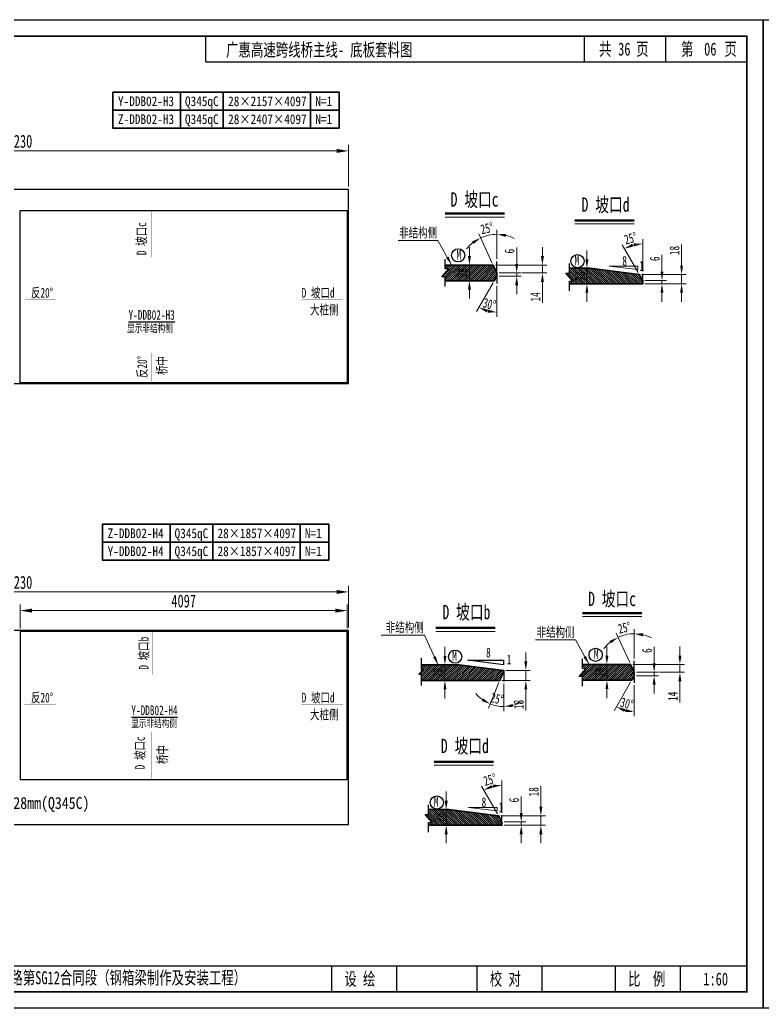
# Model space of a CAD drawing. Extents: x 1629247 to 2251351, y -601856 to -65897.
# Drawn here: x 2112468 to 2121781, y -245952 to -233569 of the extents above; entities that cross this region are included whole.
import ezdxf
from ezdxf.enums import TextEntityAlignment as Align

# ---------------------------------------------------------------- set-up
doc = ezdxf.new("R2010")
doc.units = 0
doc.header["$LTSCALE"] = 2
doc.header["$MEASUREMENT"] = 0
doc.header["$PDMODE"] = 35
doc.header["$PDSIZE"] = 50
doc.linetypes.add('PHANTOM', pattern=[63.5, 31.75, -6.35, 6.35, -6.35, 6.35, -6.35])
doc.layers.get('0').update_dxf_attribs({"linetype": 'CONTINUOUS'})
doc.layers.get('Defpoints').update_dxf_attribs({"linetype": 'CONTINUOUS'})
for name, color, linetype, lineweight in [('1图框轮廓', 7, 'CONTINUOUS', 35), ('文字层', 4, 'CONTINUOUS', 13), ('标注层', 3, 'CONTINUOUS', 13)]:
    doc.layers.add(name, color=color, linetype=linetype, lineweight=lineweight)
doc.layers.add('A3', color=7, linetype='CONTINUOUS')
doc.styles.add('仿宋', font='仿宋_GB2312_1.ttf', dxfattribs={"width": 0.7})
doc.dimstyles.new('标准标注样式-45', dxfattribs={"dimscale": 45, "dimtxt": 2.7, "dimasz": 2.5, "dimexe": 1.25, "dimexo": 0.625, "dimtad": 1, "dimdec": 0, "dimdsep": 46, "dimtxsty": '仿宋', "dimcen": 2.5, "dimclrd": 3, "dimclre": 3, "dimclrt": 4, "dimazin": 0, "dimtfac": 1, "dimtdec": 0, "dimtmove": 0, "dimatfit": 3, "dimfxl": 1.25, "dimlwd": 13, "dimlwe": 13, "dimarcsym": 0})
doc.dimstyles.new('标准标注样式-60', dxfattribs={"dimscale": 60, "dimtxt": 2.7, "dimasz": 2.5, "dimexe": 1.25, "dimexo": 0.625, "dimtad": 1, "dimdec": 0, "dimdsep": 46, "dimtxsty": '仿宋', "dimcen": 2.5, "dimclrd": 3, "dimclre": 3, "dimclrt": 4, "dimazin": 0, "dimtfac": 1, "dimtdec": 0, "dimtmove": 0, "dimatfit": 3, "dimfxl": 1.25, "dimlwd": 13, "dimlwe": 13, "dimarcsym": 0})

# ---------------------------------------------------------------- blocks, each defined once
blk = doc.blocks.new('tukuangA4-')
at = {"layer": 'A3'}
for p, q in [((537, 7565), (537, 10327)), ((882, 10327), (537, 10327)), ((12951, 10051), (12951, 10327)), ((13814, 10051), (13814, 10327)), ((882, 8256), (537, 8256)), ((882, 7565), (537, 7565)), ((1745, 173), (1745, 449)), ((10266, 173), (10266, 449)), ((10957, 173), (10957, 449)), ((11811, 173), (11811, 449)), ((12502, 173), (12502, 449)), ((13280, 173), (13280, 449)), ((13971, 173), (13971, 449))]:
    blk.add_line(p, q, dxfattribs=at)
blk.add_lwpolyline([(14850, 10500), (14850, 0), (0, 0), (0, 10500)], close=True, dxfattribs=at)
for points, const_width in [([(882, 10327), (14677, 10327), (14677, 173), (882, 173), (882, 10327)], 17.3), ([(8927, 10051), (8927, 10327)], 13.8), ([(8927, 10051), (14677, 10051)], 13.8), ([(882, 449), (14677, 449)], 13.8)]:
    blk.add_lwpolyline(points, dxfattribs=dict(at, const_width=const_width))
at = {"layer": 'A3', "color": 7, "linetype": 'Continuous', "style": '仿宋', "width": 0.7}
for s, p in [('共    页', (13106, 10120)), ('第     页', (13977, 10120)), ('工程名称', (1009, 242)), ('花都至东莞高速公路第SG12合同段（钢箱梁制作及安装工程）', (5798, 255)), ('设 绘', (10401, 242)), ('校 对', (11946, 242)), ('比  例', (13415, 242))]:
    blk.add_text(s, height=138.1, dxfattribs=at).set_placement(p)
blk.add_text('WSD63711L-', height=172.6, rotation=90, dxfattribs=at).set_placement((806, 9316), align=Align.CENTER)
blk.add_text('图 号', height=172.6, rotation=90, dxfattribs=at).set_placement((793, 7681))
blk.add_text('A4', height=138.1, dxfattribs=at).set_placement((139, 50), align=Align.CENTER)
blk = doc.blocks.new('*D482')
at = {"color": 3, "lineweight": 13, "ltscale": 3}
for p, q in [((2108356, -241184), (2108356, -240662)), ((2116586, -241184), (2116586, -240662))]:
    blk.add_line(p, q, dxfattribs=at)
at = {"color": 3, "linetype": 'ByBlock', "lineweight": 13, "ltscale": 3}
blk.add_line((2116436, -240737), (2108506, -240737), dxfattribs=at)
at = {"color": 3, "ltscale": 3}
for points in [[(2108506, -240712), (2108506, -240762), (2108356, -240737)], [(2116436, -240712), (2116436, -240762), (2116586, -240737)]]:
    blk.add_solid(points, dxfattribs=at)
at = {"layer": 'Defpoints', "color": 0, "ltscale": 3}
for p in [(2108356, -240737), (2108356, -241222), (2116586, -241222)]:
    blk.add_point(p, dxfattribs=at)
at = {"color": 4, "ltscale": 3, "insert": (2112471, -240618), "char_height": 162, "attachment_point": 5, "style": '仿宋'}
blk.add_mtext('8230', dxfattribs=at)
blk = doc.blocks.new('*D486')
at = {"color": 3, "lineweight": 13, "ltscale": 3}
for p, q in [((2108356, -235659), (2108356, -235137)), ((2116586, -235659), (2116586, -235137))]:
    blk.add_line(p, q, dxfattribs=at)
at = {"color": 3, "linetype": 'ByBlock', "lineweight": 13, "ltscale": 3}
blk.add_line((2116436, -235212), (2108506, -235212), dxfattribs=at)
at = {"color": 3, "ltscale": 3}
for points in [[(2108506, -235187), (2108506, -235237), (2108356, -235212)], [(2116436, -235187), (2116436, -235237), (2116586, -235212)]]:
    blk.add_solid(points, dxfattribs=at)
at = {"layer": 'Defpoints', "color": 0, "ltscale": 3}
for p in [(2108356, -235212), (2108356, -235697), (2116586, -235697)]:
    blk.add_point(p, dxfattribs=at)
at = {"color": 4, "ltscale": 3, "insert": (2112471, -235093), "char_height": 162, "attachment_point": 5, "style": '仿宋'}
blk.add_mtext('8230', dxfattribs=at)
blk = doc.blocks.new('*D495')
at = {"layer": 'Defpoints', "color": 0}
for p in [(2119554, -236683), (2119573, -236683), (2119548, -236878)]:
    blk.add_point(p, dxfattribs=at)
at = {"layer": '标注层', "color": 3, "linetype": 'ByBlock', "lineweight": 13}
for p, q in [((2119573, -236570), (2119573, -236458)), ((2119573, -236878), (2119573, -236683)), ((2119573, -236990), (2119573, -237103))]:
    blk.add_line(p, q, dxfattribs=at)
at = {"layer": '标注层', "color": 3, "lineweight": 13}
for p, q in [((2119583, -236683), (2119629, -236683)), ((2119576, -236878), (2119629, -236878))]:
    blk.add_line(p, q, dxfattribs=at)
at = {"layer": '标注层', "color": 3}
for points in [[(2119554, -236570), (2119591, -236570), (2119573, -236683)], [(2119554, -236990), (2119591, -236990), (2119573, -236878)]]:
    blk.add_solid(points, dxfattribs=at)
at = {"layer": '标注层', "color": 4, "insert": (2119484, -236780), "char_height": 121.5, "attachment_point": 5, "rotation": 90, "style": '仿宋'}
blk.add_mtext('28', dxfattribs=at)
blk = doc.blocks.new('*D488')
at = {"layer": 'Defpoints', "color": 0}
for p in [(2120272, -236836), (2120272, -236878), (2120513, -236836)]:
    blk.add_point(p, dxfattribs=at)
at = {"layer": '标注层', "color": 3, "linetype": 'ByBlock', "lineweight": 13}
for p, q in [((2120513, -236723), (2120513, -236516)), ((2120513, -236878), (2120513, -236836)), ((2120513, -236990), (2120513, -237103))]:
    blk.add_line(p, q, dxfattribs=at)
at = {"layer": '标注层', "color": 3, "lineweight": 13}
for p, q in [((2120300, -236836), (2120569, -236836)), ((2120300, -236878), (2120569, -236878))]:
    blk.add_line(p, q, dxfattribs=at)
at = {"layer": '标注层', "color": 3}
for points in [[(2120494, -236723), (2120532, -236723), (2120513, -236836)], [(2120494, -236990), (2120532, -236990), (2120513, -236878)]]:
    blk.add_solid(points, dxfattribs=at)
at = {"layer": '标注层', "color": 4, "insert": (2120424, -236563), "char_height": 122, "attachment_point": 5, "rotation": 90, "style": '仿宋'}
blk.add_mtext('6', dxfattribs=at)
blk = doc.blocks.new('*D489')
at = {"layer": 'Defpoints', "color": 0}
for p in [(2120192, -236382), (2120272, -236750), (2120228, -236760), (2120272, -236815), (2120272, -236836)]:
    blk.add_point(p, dxfattribs=at)
at = {"layer": '标注层', "color": 3, "lineweight": 13}
for p, q in [((2120272, -236722), (2120272, -236319)), ((2120214, -236736), (2120014, -236388))]:
    blk.add_line(p, q, dxfattribs=at)
at = {"layer": '标注层', "color": 3, "linetype": 'ByBlock', "lineweight": 13}
blk.add_arc((2120272, -236836), 460, 104.0452, 105.9548, dxfattribs=at)
at = {"layer": '标注层', "color": 3}
for points in [[(2120153, -236410), (2120138, -236376), (2120042, -236437)], [(2120158, -236371), (2120163, -236408), (2120272, -236375)]]:
    blk.add_solid(points, dxfattribs=at)
at = {"layer": '标注层', "color": 4, "insert": (2120121, -236308), "char_height": 121.5, "attachment_point": 5, "rotation": 15.9548, "style": '仿宋'}
blk.add_mtext('25%%D', dxfattribs=at)
blk = doc.blocks.new('*D490')
at = {"layer": 'Defpoints', "color": 0}
for p in [(2120228, -236760), (2120272, -236878), (2120759, -236760)]:
    blk.add_point(p, dxfattribs=at)
at = {"layer": '标注层', "color": 3, "linetype": 'ByBlock', "lineweight": 13}
for p, q in [((2120759, -236648), (2120759, -236384)), ((2120759, -236878), (2120759, -236760)), ((2120759, -236990), (2120759, -237103))]:
    blk.add_line(p, q, dxfattribs=at)
at = {"layer": '标注层', "color": 3, "lineweight": 13}
for p, q in [((2120256, -236760), (2120815, -236760)), ((2120300, -236878), (2120815, -236878))]:
    blk.add_line(p, q, dxfattribs=at)
at = {"layer": '标注层', "color": 3}
for points in [[(2120740, -236648), (2120777, -236648), (2120759, -236760)], [(2120740, -236990), (2120777, -236990), (2120759, -236878)]]:
    blk.add_solid(points, dxfattribs=at)
at = {"layer": '标注层', "color": 4, "insert": (2120670, -236460), "char_height": 121.5, "attachment_point": 5, "rotation": 90, "style": '仿宋'}
blk.add_mtext('18', dxfattribs=at)
blk = doc.blocks.new('*D491')
at = {"layer": 'Defpoints', "color": 0}
for p in [(2118445, -236740), (2118693, -236740), (2118445, -236782)]:
    blk.add_point(p, dxfattribs=at)
at = {"layer": '标注层', "color": 3, "linetype": 'ByBlock', "lineweight": 13}
for p, q in [((2118693, -236628), (2118693, -236421)), ((2118693, -236782), (2118693, -236740)), ((2118693, -236895), (2118693, -237007))]:
    blk.add_line(p, q, dxfattribs=at)
at = {"layer": '标注层', "color": 3, "lineweight": 13}
for p, q in [((2118473, -236740), (2118749, -236740)), ((2118473, -236782), (2118749, -236782))]:
    blk.add_line(p, q, dxfattribs=at)
at = {"layer": '标注层', "color": 3}
for points in [[(2118674, -236628), (2118712, -236628), (2118693, -236740)], [(2118674, -236895), (2118712, -236895), (2118693, -236782)]]:
    blk.add_solid(points, dxfattribs=at)
at = {"layer": '标注层', "color": 4, "insert": (2118604, -236468), "char_height": 122, "attachment_point": 5, "rotation": 90, "style": '仿宋'}
blk.add_mtext('6', dxfattribs=at)
blk = doc.blocks.new('*D492')
at = {"layer": 'Defpoints', "color": 0}
for p in [(2118375, -236262), (2118445, -236597), (2118399, -236642), (2118445, -236716), (2118445, -236740)]:
    blk.add_point(p, dxfattribs=at)
at = {"layer": '标注层', "color": 3, "lineweight": 13}
for p, q in [((2118387, -236617), (2118217, -236251)), ((2118445, -236569), (2118445, -236201))]:
    blk.add_line(p, q, dxfattribs=at)
at = {"layer": '标注层', "color": 3, "linetype": 'ByBlock', "lineweight": 13}
for start, end in [(90, 115), (128.3719, 141.7439), (63.2561, 76.6281)]:
    blk.add_arc((2118445, -236740), 483, start, end, dxfattribs=at)
at = {"layer": '标注层', "color": 3}
for points in [[(2118554, -236289), (2118559, -236252), (2118445, -236257)], [(2118135, -236345), (2118155, -236377), (2118240, -236302)]]:
    blk.add_solid(points, dxfattribs=at)
at = {"layer": '标注层', "color": 4, "insert": (2118321, -236182), "char_height": 121.5, "attachment_point": 5, "rotation": 12.5, "style": '仿宋'}
blk.add_mtext('25°', dxfattribs=at)
blk = doc.blocks.new('*D493')
at = {"layer": 'Defpoints', "color": 0}
for p in [(2118412, -236838), (2118445, -236782), (2118445, -236799), (2118445, -236873), (2118290, -237206)]:
    blk.add_point(p, dxfattribs=at)
at = {"layer": '标注层', "color": 3, "lineweight": 13}
for p, q in [((2118398, -236863), (2118191, -237222)), ((2118445, -236901), (2118445, -237290))]:
    blk.add_line(p, q, dxfattribs=at)
at = {"layer": '标注层', "color": 3, "linetype": 'ByBlock', "lineweight": 13}
blk.add_arc((2118445, -236782), 451, 254.3166, 255.6834, dxfattribs=at)
at = {"layer": '标注层', "color": 3}
for points in [[(2118315, -237234), (2118330, -237199), (2118219, -237173)], [(2118335, -237201), (2118331, -237238), (2118445, -237234)]]:
    blk.add_solid(points, dxfattribs=at)
at = {"layer": '标注层', "color": 4, "insert": (2118351, -237132), "char_height": 121.5, "attachment_point": 5, "rotation": 345, "style": '仿宋'}
blk.add_mtext('30°', dxfattribs=at)
blk = doc.blocks.new('*D496')
at = {"layer": 'Defpoints', "color": 0}
for p in [(2118101, -236642), (2118145, -236642), (2118145, -236838)]:
    blk.add_point(p, dxfattribs=at)
at = {"layer": '标注层', "color": 3, "linetype": 'ByBlock', "lineweight": 13}
for p, q in [((2118101, -236530), (2118101, -236417)), ((2118101, -236838), (2118101, -236642)), ((2118101, -236951), (2118101, -237063))]:
    blk.add_line(p, q, dxfattribs=at)
at = {"layer": '标注层', "color": 3, "lineweight": 13}
for p, q in [((2118117, -236642), (2118045, -236642)), ((2118117, -236838), (2118045, -236838))]:
    blk.add_line(p, q, dxfattribs=at)
at = {"layer": '标注层', "color": 3}
for points in [[(2118083, -236530), (2118120, -236530), (2118101, -236642)], [(2118083, -236951), (2118120, -236951), (2118101, -236838)]]:
    blk.add_solid(points, dxfattribs=at)
at = {"layer": '标注层', "color": 4, "insert": (2118013, -236740), "char_height": 121.5, "attachment_point": 5, "rotation": 90, "style": '仿宋'}
blk.add_mtext('28', dxfattribs=at)
blk = doc.blocks.new('*D494')
at = {"layer": 'Defpoints', "color": 0}
for p in [(2118399, -236642), (2118732, -236740), (2119016, -236740)]:
    blk.add_point(p, dxfattribs=at)
at = {"layer": '标注层', "color": 3, "linetype": 'ByBlock', "lineweight": 13}
for p, q in [((2119016, -236530), (2119016, -236417)), ((2119016, -236642), (2119016, -236740)), ((2119016, -236853), (2119016, -237117))]:
    blk.add_line(p, q, dxfattribs=at)
at = {"layer": '标注层', "color": 3, "lineweight": 13}
for p, q in [((2118427, -236642), (2119072, -236642)), ((2118760, -236740), (2119072, -236740))]:
    blk.add_line(p, q, dxfattribs=at)
at = {"layer": '标注层', "color": 3}
for points in [[(2118997, -236530), (2119034, -236530), (2119016, -236642)], [(2118997, -236853), (2119034, -236853), (2119016, -236740)]]:
    blk.add_solid(points, dxfattribs=at)
at = {"layer": '标注层', "color": 4, "insert": (2118927, -237041), "char_height": 121.5, "attachment_point": 5, "rotation": 90, "style": '仿宋'}
blk.add_mtext('14', dxfattribs=at)
blk = doc.blocks.new('*D499')
at = {"color": 3, "lineweight": 13, "ltscale": 3}
for p, q in [((2112473, -241194), (2112473, -240896)), ((2116570, -241194), (2116570, -240896))]:
    blk.add_line(p, q, dxfattribs=at)
at = {"color": 3, "linetype": 'ByBlock', "lineweight": 13, "ltscale": 3}
blk.add_line((2112623, -240971), (2116420, -240971), dxfattribs=at)
at = {"color": 3, "ltscale": 3}
for points in [[(2112623, -240946), (2112623, -240996), (2112473, -240971)], [(2116420, -240946), (2116420, -240996), (2116570, -240971)]]:
    blk.add_solid(points, dxfattribs=at)
at = {"layer": 'Defpoints', "color": 0, "ltscale": 3}
for p in [(2116570, -240971), (2112473, -241232), (2116570, -241232)]:
    blk.add_point(p, dxfattribs=at)
at = {"color": 4, "ltscale": 3, "insert": (2114522, -240852), "char_height": 162, "attachment_point": 5, "style": '仿宋'}
blk.add_mtext('4097', dxfattribs=at)
blk = doc.blocks.new('*D509')
at = {"layer": 'Defpoints', "color": 0}
for p in [(2117792, -243464), (2117810, -243464), (2117785, -243659)]:
    blk.add_point(p, dxfattribs=at)
at = {"layer": '标注层', "color": 3, "linetype": 'ByBlock', "lineweight": 13}
for p, q in [((2117810, -243352), (2117810, -243239)), ((2117810, -243659), (2117810, -243464)), ((2117810, -243772), (2117810, -243884))]:
    blk.add_line(p, q, dxfattribs=at)
at = {"layer": '标注层', "color": 3, "lineweight": 13}
for p, q in [((2117820, -243464), (2117866, -243464)), ((2117813, -243659), (2117866, -243659))]:
    blk.add_line(p, q, dxfattribs=at)
at = {"layer": '标注层', "color": 3}
for points in [[(2117791, -243352), (2117829, -243352), (2117810, -243464)], [(2117791, -243772), (2117829, -243772), (2117810, -243659)]]:
    blk.add_solid(points, dxfattribs=at)
at = {"layer": '标注层', "color": 4, "insert": (2117721, -243562), "char_height": 121.5, "attachment_point": 5, "rotation": 90, "style": '仿宋'}
blk.add_mtext('28', dxfattribs=at)
blk = doc.blocks.new('*D500')
at = {"layer": 'Defpoints', "color": 0}
for p in [(2118509, -243617), (2118509, -243659), (2118750, -243617)]:
    blk.add_point(p, dxfattribs=at)
at = {"layer": '标注层', "color": 3, "linetype": 'ByBlock', "lineweight": 13}
for p, q in [((2118750, -243505), (2118750, -243298)), ((2118750, -243659), (2118750, -243617)), ((2118750, -243772), (2118750, -243884))]:
    blk.add_line(p, q, dxfattribs=at)
at = {"layer": '标注层', "color": 3, "lineweight": 13}
for p, q in [((2118537, -243617), (2118806, -243617)), ((2118537, -243659), (2118806, -243659))]:
    blk.add_line(p, q, dxfattribs=at)
at = {"layer": '标注层', "color": 3}
for points in [[(2118731, -243505), (2118769, -243505), (2118750, -243617)], [(2118731, -243772), (2118769, -243772), (2118750, -243659)]]:
    blk.add_solid(points, dxfattribs=at)
at = {"layer": '标注层', "color": 4, "insert": (2118661, -243345), "char_height": 122, "attachment_point": 5, "rotation": 90, "style": '仿宋'}
blk.add_mtext('6', dxfattribs=at)
blk = doc.blocks.new('*D501')
at = {"layer": 'Defpoints', "color": 0}
for p in [(2118429, -243164), (2118466, -243542), (2118509, -243532), (2118509, -243597), (2118509, -243617)]:
    blk.add_point(p, dxfattribs=at)
at = {"layer": '标注层', "color": 3, "lineweight": 13}
for p, q in [((2118451, -243517), (2118251, -243170)), ((2118509, -243504), (2118509, -243101))]:
    blk.add_line(p, q, dxfattribs=at)
at = {"layer": '标注层', "color": 3, "linetype": 'ByBlock', "lineweight": 13}
blk.add_arc((2118509, -243617), 460, 104.0452, 105.9548, dxfattribs=at)
at = {"layer": '标注层', "color": 3}
for points in [[(2118390, -243192), (2118375, -243157), (2118279, -243219)], [(2118395, -243152), (2118400, -243189), (2118509, -243157)]]:
    blk.add_solid(points, dxfattribs=at)
at = {"layer": '标注层', "color": 4, "insert": (2118358, -243089), "char_height": 121.5, "attachment_point": 5, "rotation": 15.9548, "style": '仿宋'}
blk.add_mtext('25%%D', dxfattribs=at)
blk = doc.blocks.new('*D502')
at = {"layer": 'Defpoints', "color": 0}
for p in [(2118466, -243542), (2118996, -243542), (2118509, -243659)]:
    blk.add_point(p, dxfattribs=at)
at = {"layer": '标注层', "color": 3, "linetype": 'ByBlock', "lineweight": 13}
for p, q in [((2118996, -243429), (2118996, -243166)), ((2118996, -243659), (2118996, -243542)), ((2118996, -243772), (2118996, -243884))]:
    blk.add_line(p, q, dxfattribs=at)
at = {"layer": '标注层', "color": 3, "lineweight": 13}
for p, q in [((2118494, -243542), (2119052, -243542)), ((2118537, -243659), (2119052, -243659))]:
    blk.add_line(p, q, dxfattribs=at)
at = {"layer": '标注层', "color": 3}
for points in [[(2118977, -243429), (2119015, -243429), (2118996, -243542)], [(2118977, -243772), (2119015, -243772), (2118996, -243659)]]:
    blk.add_solid(points, dxfattribs=at)
at = {"layer": '标注层', "color": 4, "insert": (2118907, -243241), "char_height": 121.5, "attachment_point": 5, "rotation": 90, "style": '仿宋'}
blk.add_mtext('18', dxfattribs=at)
blk = doc.blocks.new('*D503')
at = {"layer": 'Defpoints', "color": 0}
for p in [(2120166, -241744), (2120166, -241786), (2120415, -241744)]:
    blk.add_point(p, dxfattribs=at)
at = {"layer": '标注层', "color": 3, "linetype": 'ByBlock', "lineweight": 13}
for p, q in [((2120415, -241632), (2120415, -241425)), ((2120415, -241786), (2120415, -241744)), ((2120415, -241899), (2120415, -242011))]:
    blk.add_line(p, q, dxfattribs=at)
at = {"layer": '标注层', "color": 3, "lineweight": 13}
for p, q in [((2120195, -241744), (2120471, -241744)), ((2120195, -241786), (2120471, -241786))]:
    blk.add_line(p, q, dxfattribs=at)
at = {"layer": '标注层', "color": 3}
for points in [[(2120396, -241632), (2120434, -241632), (2120415, -241744)], [(2120396, -241899), (2120434, -241899), (2120415, -241786)]]:
    blk.add_solid(points, dxfattribs=at)
at = {"layer": '标注层', "color": 4, "insert": (2120326, -241472), "char_height": 122, "attachment_point": 5, "rotation": 90, "style": '仿宋'}
blk.add_mtext('6', dxfattribs=at)
blk = doc.blocks.new('*D504')
at = {"layer": 'Defpoints', "color": 0}
for p in [(2120096, -241266), (2120121, -241646), (2120166, -241601), (2120166, -241720), (2120166, -241744)]:
    blk.add_point(p, dxfattribs=at)
at = {"layer": '标注层', "color": 3, "lineweight": 13}
for p, q in [((2120166, -241572), (2120166, -241205)), ((2120109, -241621), (2119938, -241255))]:
    blk.add_line(p, q, dxfattribs=at)
at = {"layer": '标注层', "color": 3, "linetype": 'ByBlock', "lineweight": 13}
for start, end in [(90, 115), (63.2561, 76.6281), (128.3719, 141.7439)]:
    blk.add_arc((2120166, -241744), 483, start, end, dxfattribs=at)
at = {"layer": '标注层', "color": 3}
for points in [[(2119857, -241349), (2119876, -241381), (2119962, -241306)], [(2120276, -241293), (2120280, -241255), (2120166, -241261)]]:
    blk.add_solid(points, dxfattribs=at)
at = {"layer": '标注层', "color": 4, "insert": (2120043, -241186), "char_height": 121.5, "attachment_point": 5, "rotation": 12.5, "style": '仿宋'}
blk.add_mtext('25°', dxfattribs=at)
blk = doc.blocks.new('*D505')
at = {"layer": 'Defpoints', "color": 0}
for p in [(2120166, -241786), (2120166, -241803), (2120134, -241842), (2120166, -241877), (2120088, -242231)]:
    blk.add_point(p, dxfattribs=at)
at = {"layer": '标注层', "color": 3, "lineweight": 13}
for p, q in [((2120120, -241866), (2119913, -242226)), ((2120166, -241905), (2120166, -242294))]:
    blk.add_line(p, q, dxfattribs=at)
at = {"layer": '标注层', "color": 3, "linetype": 'ByBlock', "lineweight": 13}
blk.add_arc((2120166, -241786), 451, 254.3166, 255.6834, dxfattribs=at)
at = {"layer": '标注层', "color": 3}
for points in [[(2120037, -242238), (2120052, -242203), (2119941, -242177)], [(2120057, -242205), (2120052, -242242), (2120166, -242238)]]:
    blk.add_solid(points, dxfattribs=at)
at = {"layer": '标注层', "color": 4, "insert": (2120073, -242136), "char_height": 121.5, "attachment_point": 5, "rotation": 345, "style": '仿宋'}
blk.add_mtext('30°', dxfattribs=at)
blk = doc.blocks.new('*D510')
at = {"layer": 'Defpoints', "color": 0}
for p in [(2119823, -241646), (2119867, -241646), (2119867, -241842)]:
    blk.add_point(p, dxfattribs=at)
at = {"layer": '标注层', "color": 3, "linetype": 'ByBlock', "lineweight": 13}
for p, q in [((2119823, -241534), (2119823, -241421)), ((2119823, -241842), (2119823, -241646)), ((2119823, -241955), (2119823, -242067))]:
    blk.add_line(p, q, dxfattribs=at)
at = {"layer": '标注层', "color": 3, "lineweight": 13}
for p, q in [((2119839, -241646), (2119767, -241646)), ((2119839, -241842), (2119767, -241842))]:
    blk.add_line(p, q, dxfattribs=at)
at = {"layer": '标注层', "color": 3}
for points in [[(2119805, -241534), (2119842, -241534), (2119823, -241646)], [(2119805, -241955), (2119842, -241955), (2119823, -241842)]]:
    blk.add_solid(points, dxfattribs=at)
at = {"layer": '标注层', "color": 4, "insert": (2119734, -241744), "char_height": 121.5, "attachment_point": 5, "rotation": 90, "style": '仿宋'}
blk.add_mtext('28', dxfattribs=at)
blk = doc.blocks.new('*D506')
at = {"layer": 'Defpoints', "color": 0}
for p in [(2120121, -241646), (2120454, -241744), (2120738, -241744)]:
    blk.add_point(p, dxfattribs=at)
at = {"layer": '标注层', "color": 3, "linetype": 'ByBlock', "lineweight": 13}
for p, q in [((2120738, -241534), (2120738, -241421)), ((2120738, -241646), (2120738, -241744)), ((2120738, -241857), (2120738, -242121))]:
    blk.add_line(p, q, dxfattribs=at)
at = {"layer": '标注层', "color": 3, "lineweight": 13}
for p, q in [((2120149, -241646), (2120794, -241646)), ((2120482, -241744), (2120794, -241744))]:
    blk.add_line(p, q, dxfattribs=at)
at = {"layer": '标注层', "color": 3}
for points in [[(2120719, -241534), (2120756, -241534), (2120738, -241646)], [(2120719, -241857), (2120756, -241857), (2120738, -241744)]]:
    blk.add_solid(points, dxfattribs=at)
at = {"layer": '标注层', "color": 4, "insert": (2120649, -242045), "char_height": 121.5, "attachment_point": 5, "rotation": 90, "style": '仿宋'}
blk.add_mtext('14', dxfattribs=at)
blk = doc.blocks.new('*D507')
at = {"color": 3, "linetype": 'ByBlock', "lineweight": 13, "ltscale": 3}
for p, q in [((2118808, -241608), (2118808, -241495)), ((2118808, -241720), (2118808, -241846)), ((2118808, -241959), (2118808, -242222))]:
    blk.add_line(p, q, dxfattribs=at)
at = {"color": 3, "lineweight": 13, "ltscale": 3}
for p, q in [((2118559, -241720), (2118864, -241720)), ((2118509, -241846), (2118864, -241846))]:
    blk.add_line(p, q, dxfattribs=at)
at = {"color": 3, "ltscale": 3}
for points in [[(2118789, -241608), (2118826, -241608), (2118808, -241720)], [(2118789, -241959), (2118826, -241959), (2118808, -241846)]]:
    blk.add_solid(points, dxfattribs=at)
at = {"layer": 'Defpoints', "color": 0, "ltscale": 3}
for p in [(2118531, -241720), (2118480, -241846), (2118808, -241846)]:
    blk.add_point(p, dxfattribs=at)
at = {"color": 4, "ltscale": 3, "insert": (2118719, -242147), "char_height": 121.5, "attachment_point": 5, "rotation": 90, "style": '仿宋'}
blk.add_mtext('18', dxfattribs=at)
blk = doc.blocks.new('*D508')
at = {"color": 3, "lineweight": 13, "ltscale": 3}
for p, q in [((2118470, -241872), (2118340, -242193)), ((2118531, -241888), (2118531, -242230))]:
    blk.add_line(p, q, dxfattribs=at)
at = {"color": 3, "linetype": 'ByBlock', "lineweight": 13, "ltscale": 3}
for start, end in [(219.497, 233.7485), (248, 270), (284.2515, 298.503)]:
    blk.add_arc((2118531, -241720), 453, start, end, dxfattribs=at)
at = {"color": 3, "ltscale": 3}
for points in [[(2118272, -242070), (2118254, -242102), (2118361, -242141)], [(2118645, -242178), (2118641, -242141), (2118531, -242174)]]:
    blk.add_solid(points, dxfattribs=at)
at = {"layer": 'Defpoints', "color": 0, "ltscale": 3}
for p in [(2118531, -241720), (2118531, -241736), (2118480, -241846), (2118531, -241860), (2118473, -242170)]:
    blk.add_point(p, dxfattribs=at)
at = {"color": 4, "ltscale": 3, "insert": (2118447, -242075), "char_height": 121.5, "attachment_point": 5, "rotation": 346.5638, "style": '仿宋'}
blk.add_mtext('25%%D', dxfattribs=at)
blk = doc.blocks.new('*D511')
at = {"color": 3, "linetype": 'ByBlock', "lineweight": 13, "ltscale": 3}
for p, q in [((2117794, -241538), (2117794, -241425)), ((2117794, -241650), (2117794, -241846)), ((2117794, -241959), (2117794, -242071))]:
    blk.add_line(p, q, dxfattribs=at)
at = {"color": 3, "lineweight": 13, "ltscale": 3}
for p, q in [((2117805, -241650), (2117738, -241650)), ((2117805, -241846), (2117738, -241846))]:
    blk.add_line(p, q, dxfattribs=at)
at = {"color": 3, "ltscale": 3}
for points in [[(2117776, -241538), (2117813, -241538), (2117794, -241650)], [(2117776, -241959), (2117813, -241959), (2117794, -241846)]]:
    blk.add_solid(points, dxfattribs=at)
at = {"layer": 'Defpoints', "color": 0, "ltscale": 3}
for p in [(2117833, -241650), (2117794, -241846), (2117833, -241846)]:
    blk.add_point(p, dxfattribs=at)
at = {"color": 4, "ltscale": 3, "insert": (2117706, -241748), "char_height": 121.5, "attachment_point": 5, "rotation": 90, "style": '仿宋'}
blk.add_mtext('28', dxfattribs=at)

msp = doc.modelspace()

# ---------------------------------------------------------------- hatches: boundary and pattern name
at = {"layer": '标注层', "linetype": 'PHANTOM'}
h = msp.add_hatch(dxfattribs=at)
h.set_pattern_fill('ANSI31', color=8, scale=150, style=0)
h.set_pattern_definition([(45, (2117753.8, -236824.18), (-13.25825, 13.25825), [])])
h.paths.add_polyline_path([(2117753.8, -236790.8), (2117797.5, -236790.8), (2117797.5, -236838.2), (2118412.3, -236838.2), (2118444.6, -236782.2), (2118444.6, -236740.2), (2118398.9, -236642.2), (2117797.5, -236642.2), (2117797.5, -236690.8), (2117841.3, -236690.8)])
h.paths.add_polyline_path([(2117921.5, -236819.3), (2117921.5, -236661.1), (2118103.7, -236661.1), (2118103.7, -236819.3)], flags=24)
h = msp.add_hatch(dxfattribs=at)
h.set_pattern_fill('ANSI31', color=8, scale=150, style=0)
h.set_pattern_definition([(135, (2120271.903, -236877.507), (13.25825, 13.25825), [])])
h.paths.add_polyline_path([(2119607.9, -236682.5), (2119352.9, -236682.5), (2119352.9, -236744.7), (2119309.2, -236744.7), (2119396.7, -236844.7), (2119352.9, -236844.7), (2119352.9, -236877.5), (2120271.9, -236877.5), (2120271.9, -236835.5), (2120228.3, -236760.1)])
h.paths.add_polyline_path([(2119392.6, -236859.1), (2119392.6, -236700.9), (2119574.9, -236700.9), (2119574.9, -236859.1)], flags=24)
h = msp.add_hatch(dxfattribs=at)
h.set_pattern_fill('ANSI31', color=8, scale=150, style=0)
h.set_pattern_definition([(225, (2118531.348, -241650.238), (13.25825, -13.25825), [])])
h.paths.add_polyline_path([(2117495.6, -241650.2), (2117495.6, -241707.7), (2117521.8, -241707.7), (2117469.3, -241767.7), (2117495.6, -241767.7), (2117495.6, -241846.2), (2118480.4, -241846.2), (2118531.3, -241720.2), (2117971.3, -241650.2)])
h.paths.add_polyline_path([(2117614.5, -241827.3), (2117614.5, -241669.1), (2117796.7, -241669.1), (2117796.7, -241827.3)], flags=24)
h = msp.add_hatch(dxfattribs=at)
h.set_pattern_fill('ANSI31', color=8, scale=150, style=0)
h.set_pattern_definition([(45, (2119475.599, -241828.116), (-13.25825, 13.25825), [])])
h.paths.add_polyline_path([(2119475.6, -241794.8), (2119519.3, -241794.8), (2119519.3, -241842.1), (2120134.1, -241842.1), (2120166.4, -241786.1), (2120166.4, -241744.1), (2120120.7, -241646.1), (2119519.3, -241646.1), (2119519.3, -241694.8), (2119563.1, -241694.8)])
h.paths.add_polyline_path([(2119643.3, -241823.2), (2119643.3, -241665), (2119825.5, -241665), (2119825.5, -241823.2)], flags=24)
h = msp.add_hatch(dxfattribs=at)
h.set_pattern_fill('ANSI31', color=8, scale=150, style=0)
h.set_pattern_definition([(135, (2118509.1, -243659.047), (13.25825, 13.25825), [])])
h.paths.add_polyline_path([(2117845.1, -243464), (2117590.1, -243464), (2117590.1, -243526.3), (2117546.4, -243526.3), (2117633.9, -243626.3), (2117590.1, -243626.3), (2117590.1, -243659), (2118509.1, -243659), (2118509.1, -243617), (2118465.5, -243541.6)])
h.paths.add_polyline_path([(2117629.8, -243640.7), (2117629.8, -243482.4), (2117812.1, -243482.4), (2117812.1, -243640.7)], flags=24)

# ---------------------------------------------------------------- linework, layer by layer
at = {"color": 7, "ltscale": 3}
for p, q in [((2118444.6, -236716.2), (2118444.6, -236596.6)), ((2120271.9, -236815.5), (2120271.9, -236750.3)), ((2118444.6, -236798.7), (2118444.6, -236872.8)), ((2120166.4, -241720.1), (2120166.4, -241600.6)), ((2118531.3, -241735.7), (2118531.3, -241859.6)), ((2120166.4, -241802.7), (2120166.4, -241876.8)), ((2118509.1, -243597), (2118509.1, -243531.9))]:
    msp.add_line(p, q, dxfattribs=at)
at = {"color": 8, "ltscale": 3}
for points in [[(2108356.4, -238126.6), (2116586.4, -238126.6), (2116586.4, -235696.6), (2108356.4, -235696.6)], [(2108356.4, -243651.5), (2116586.4, -243651.5), (2116586.4, -241221.5), (2108356.4, -241221.5)]]:
    msp.add_lwpolyline(points, close=True, dxfattribs=at)
at = {"color": 1}
for points in [[(2112473.4, -235959.6), (2116570.4, -235959.6), (2116570.4, -238116.6), (2112473.4, -238116.6)], [(2112473.4, -243088.5), (2116570.4, -243088.5), (2116570.4, -241231.5), (2112473.4, -241231.5)]]:
    msp.add_lwpolyline(points, close=True, dxfattribs=at)
at = {"color": 7}
for points in [[(2117797.5, -236912), (2117797.5, -236790.8), (2117753.8, -236790.8), (2117841.3, -236690.8), (2117797.5, -236690.8), (2117797.5, -236569.6)], [(2119352.9, -236965.9), (2119352.9, -236844.7), (2119396.7, -236844.7), (2119309.2, -236744.7), (2119352.9, -236744.7), (2119352.9, -236623.5)], [(2117495.6, -241565.7), (2117495.6, -241707.7), (2117521.8, -241707.7), (2117469.3, -241767.7), (2117495.6, -241767.7), (2117495.6, -241909.7)], [(2119519.3, -241915.9), (2119519.3, -241794.8), (2119475.6, -241794.8), (2119563.1, -241694.8), (2119519.3, -241694.8), (2119519.3, -241573.6)], [(2117590.1, -243747.5), (2117590.1, -243626.3), (2117633.9, -243626.3), (2117546.4, -243526.3), (2117590.1, -243526.3), (2117590.1, -243405.1)]]:
    msp.add_lwpolyline(points, dxfattribs=at)
at = {"color": 7, "ltscale": 3}
msp.add_lwpolyline([(2118528.9, -241649.2), (2118080.9, -241593.2), (2118080.9, -241593.2), (2118528.9, -241593.2)], close=True, dxfattribs=at)
at = {"color": 3, "ltscale": 3}
for centre in [(2117959.9, -236520.8), (2119455.5, -236592.7), (2119681.7, -241524.8), (2117923.1, -241547.9), (2117692.7, -243374.2)]:
    msp.add_circle(centre, 82.7, dxfattribs=at)
at = {"layer": '1图框轮廓', "color": 30, "ltscale": 3}
for p, q in [((2114481.5, -234477.6), (2114481.5, -234702.6)), ((2115016, -234702.6), (2115016, -234477.6)), ((2116109.4, -234477.6), (2116109.4, -234702.6)), ((2114481.5, -234702.6), (2114481.5, -234927.6)), ((2115016, -234927.6), (2115016, -234702.6)), ((2116109.4, -234702.6), (2116109.4, -234927.6)), ((2114351.6, -239890), (2114351.6, -240115)), ((2114886.1, -240115), (2114886.1, -239890)), ((2115979.6, -239890), (2115979.6, -240115)), ((2114351.6, -240115), (2114351.6, -240340)), ((2114886.1, -240340), (2114886.1, -240115)), ((2115979.6, -240115), (2115979.6, -240340))]:
    msp.add_line(p, q, dxfattribs=at)
for points in [[(2116469.4, -234702.6), (2113635.8, -234702.6), (2113635.8, -234477.6), (2116469.4, -234477.6)], [(2116469.4, -234927.6), (2113635.8, -234927.6), (2113635.8, -234702.6), (2116469.4, -234702.6)], [(2116339.6, -240115), (2113505.9, -240115), (2113505.9, -239890), (2116339.6, -239890)], [(2116339.6, -240340), (2113505.9, -240340), (2113505.9, -240115), (2116339.6, -240115)]]:
    msp.add_lwpolyline(points, close=True, dxfattribs=at)
at = {"layer": '1图框轮廓', "color": 42}
for points in [[(2117797.5, -236838.2), (2118412.3, -236838.2), (2118444.6, -236782.2), (2118444.6, -236740.2), (2118398.9, -236642.2), (2117797.5, -236642.2)], [(2117495.6, -241650.2), (2117971.3, -241650.2), (2118531.3, -241720.2), (2118480.4, -241846.2), (2117495.6, -241846.2)], [(2119519.3, -241842.1), (2120134.1, -241842.1), (2120166.4, -241786.1), (2120166.4, -241744.1), (2120120.7, -241646.1), (2119519.3, -241646.1)]]:
    msp.add_lwpolyline(points, dxfattribs=at)
at = {"layer": '1图框轮廓', "color": 207}
for points in [[(2119352.9, -236682.5), (2119607.9, -236682.5), (2120228.3, -236760.1), (2120271.9, -236835.5), (2120271.9, -236877.5), (2119352.9, -236877.5)], [(2117590.1, -243464), (2117845.1, -243464), (2118465.5, -243541.6), (2118509.1, -243617), (2118509.1, -243659), (2117590.1, -243659)]]:
    msp.add_lwpolyline(points, dxfattribs=at)
at = {"layer": '文字层', "lineweight": 50}
for p, q in [((2118540.5, -235997.4), (2117797.3, -235997.4)), ((2119422.2, -236082.4), (2120165.5, -236082.4)), ((2120262.3, -241001.4), (2119519.1, -241001.4)), ((2117679.3, -241186.3), (2118422.5, -241186.3)), ((2117659.4, -242863.9), (2118402.6, -242863.9))]:
    msp.add_line(p, q, dxfattribs=at)
at = {"layer": '文字层', "lineweight": 20}
for p, q in [((2118540.5, -236042.4), (2117797.3, -236042.4)), ((2119422.2, -236127.4), (2120165.5, -236127.4)), ((2120262.3, -241046.4), (2119519.1, -241046.4)), ((2117679.3, -241231.3), (2118422.5, -241231.3)), ((2117659.4, -242908.9), (2118402.6, -242908.9))]:
    msp.add_line(p, q, dxfattribs=at)
at = {"layer": '标注层', "color": 42}
for points in [[(2114115.2, -235969.6, 0, 25, 0), (2114115.2, -236044.4, 5, 5, 0), (2114115.2, -236539.6, 5, 5, 0)], [(2112522.9, -237074.8, 0, 25, 0), (2112597.7, -237074.8, 5, 5, 0), (2112918.5, -237074.8, 5, 5, 0)], [(2116520.9, -237074.8, 0, 25, 0), (2116446.1, -237074.8, 5, 5, 0), (2115993.6, -237074.8, 5, 5, 0)], [(2114118.9, -238101.2, 0, 25, 0), (2114118.9, -238026.4, 5, 5, 0), (2114118.9, -237741.8, 5, 5, 0)], [(2112522.9, -242146.9, 0, 25, 0), (2112597.7, -242146.9, 5, 5, 0), (2112918.5, -242146.9, 5, 5, 0)], [(2116520.9, -242146.9, 0, 25, 0), (2116446.1, -242146.9, 5, 5, 0), (2115993.6, -242146.9, 5, 5, 0)], [(2114115.2, -243080.4, 0, 25, 0), (2114115.2, -243005.5, 5, 5, 0), (2114115.2, -242489.6, 5, 5, 0)]]:
    msp.add_lwpolyline(points, format="xyseb", dxfattribs=at)
at = {"layer": '标注层', "color": 7}
for points in [[(2120211.2, -236699.1), (2119852.8, -236654.3), (2119852.8, -236654.3), (2120211.2, -236654.3)], [(2118448.4, -243480.6), (2118090, -243435.8), (2118090, -243435.8), (2118448.4, -243435.8)]]:
    msp.add_lwpolyline(points, close=True, dxfattribs=at)
at = {"layer": '标注层', "color": 182}
msp.add_lwpolyline([(2114136.2, -241229.1, 0, 25, 0), (2114136.2, -241303.9, 5, 5, 0), (2114136.2, -241774.9, 5, 5, 0)], format="xyseb", dxfattribs=at)

# ---------------------------------------------------------------- block references
at = {"color": 8, "xscale": 1.179310344828991, "yscale": 1.179310344825353, "zscale": 1.179310344827586}
for p in [(2104268.7, -245952.1), (2121781.5, -245952.1)]:
    msp.add_blockref('tukuangA4-', p, dxfattribs=at)

# ---------------------------------------------------------------- texts
at = {"color": 7, "style": '仿宋', "width": 0.85}
for s, p in [('Y-DDB02-H3', (2114050.1, -234590.1)), ('Q345qC', (2114748.7, -234590.1)), ('N=1 ', (2116310.5, -234590.1)), ('28×2157×4097', (2115570.3, -234590.1)), ('Z-DDB02-H3', (2114050.1, -234815.1)), ('Q345qC', (2114748.7, -234815.1)), ('28×2407×4097', (2115570.3, -234815.1)), ('N=1 ', (2116310.5, -234815.1)), ('Z-DDB02-H4', (2113920.2, -240002.5)), ('Q345qC', (2114618.9, -240002.5)), ('28×1857×4097', (2115437.6, -240002.5)), ('N=1 ', (2116180.7, -240002.5)), ('Y-DDB02-H4', (2113920.2, -240227.5)), ('Q345qC', (2114618.9, -240227.5)), ('28×1857×4097', (2115437.6, -240227.5)), ('N=1 ', (2116180.7, -240227.5))]:
    msp.add_text(s, height=121.5, dxfattribs=at).set_placement(p, align=Align.MIDDLE_CENTER)
at = {"color": 6, "linetype": 'PHANTOM', "ltscale": 10, "style": '仿宋', "width": 0.7}
for s, p in [('%%UY-DDB02-H3', (2113831.1, -237327.5)), ('%%UY-DDB02-H4', (2113866.5, -242280.4))]:
    msp.add_text(s, height=121.5, dxfattribs=at).set_placement(p)
at = {"color": 152, "linetype": 'PHANTOM', "ltscale": 10, "style": '仿宋', "width": 0.7}
for p in [(2113814, -237482.6), (2113865.6, -242432)]:
    msp.add_text('显示非结构侧', height=97.2, dxfattribs=at).set_placement(p)
at = {"color": 7, "style": '仿宋', "width": 0.85}
msp.add_text('余料 t=28mm(Q345C)', height=150, dxfattribs=at).set_placement((2111779.7, -243381), align=Align.MIDDLE_LEFT)
at = {"layer": 'A3', "color": 6, "linetype": 'Continuous', "style": '仿宋', "width": 0.7}
msp.add_text('广惠高速跨线桥主线- 底板套料图', height=162.857, dxfattribs=at).set_placement((2115053.4, -234027))
at = {"layer": 'A3', "color": 1, "linetype": 'Continuous', "style": '仿宋', "width": 0.7}
for s, p in [('36', (2119963.9, -234017.9)), ('06', (2121041.1, -234017.9))]:
    msp.add_text(s, height=162.86, dxfattribs=at).set_placement(p)
at = {"layer": 'A3', "color": 7, "linetype": 'Continuous', "style": '仿宋', "width": 0.7}
msp.add_text('1:60', height=162.86, dxfattribs=at).set_placement((2121030.7, -245667.3))
at = {"layer": '文字层', "color": 1, "style": '仿宋', "width": 0.7}
for s, p in [('D 坡口c', (2117865.6, -235910.4)), ('D 坡口d', (2119506.1, -235975.2)), ('D 坡口c', (2119587.4, -240914.3)), ('D 坡口b', (2117763.1, -241079.1)), ('D 坡口d', (2117743.3, -242756.7))]:
    msp.add_text(s, height=180, dxfattribs=at).set_placement(p)
at = {"layer": '标注层', "color": 42, "style": '仿宋', "width": 0.7}
for s, p in [('D 坡口c', (2114053.4, -236517.3)), ('反20%%D', (2114061.8, -238058.2)), ('桥中', (2114308.8, -238019)), ('D 坡口c', (2114034.6, -242959.6)), ('桥中', (2114314.8, -242893.1))]:
    msp.add_text(s, height=121.5, rotation=90, dxfattribs=at).set_placement(p)
at = {"layer": '标注层', "color": 4, "style": '仿宋', "width": 0.7}
for s, p in [('非结构侧', (2117220.7, -236296.4)), ('8', (2120016.5, -236650.6)), ('1', (2120229.9, -236714.7)), ('非结构侧', (2117052.4, -241241.1)), ('非结构侧', (2118942.5, -241300.3)), ('8', (2118310.2, -241557.5)), ('1', (2118568.2, -241643.8)), ('8', (2118253.7, -243432.1)), ('1', (2118467.1, -243496.3))]:
    msp.add_text(s, height=121.5, dxfattribs=at).set_placement(p)
at = {"layer": '标注层', "color": 2, "style": '仿宋', "width": 0.7}
for p in [(2117939.4, -236573.8), (2119418.6, -236645.6), (2119661.2, -241577.7), (2117886.1, -241600.8), (2117655.8, -243427.1)]:
    msp.add_text('M', height=121.5, dxfattribs=at).set_placement(p)
at = {"layer": '标注层', "color": 42, "style": '仿宋', "width": 0.7}
for s, p in [('反20%%D', (2112608.4, -237049.5)), ('D 坡口d', (2116000, -237049.5)), ('大桩侧', (2116103.7, -237262.3)), ('反20%%D', (2112608.4, -242121.6)), ('D 坡口d', (2116000, -242121.6)), ('大桩侧', (2116103.7, -242334.4))]:
    msp.add_text(s, height=121.5, dxfattribs=at).set_placement(p)
at = {"layer": '标注层', "color": 182, "style": '仿宋', "width": 0.7}
msp.add_text('D 坡口b', height=121.5, rotation=90, dxfattribs=at).set_placement((2114081.6, -241710))

# ---------------------------------------------------------------- dimensions: what is measured, and where the dimension line sits
at = {"color": 8, "ltscale": 3}
for base, p1, p2, picture, middle in [((2108356.4, -235211.8), (2116586.4, -235696.6), (2108356.4, -235696.6), '*D486', (2112471.4, -235093.3)), ((2108356.4, -240736.6), (2116586.4, -241221.5), (2108356.4, -241221.5), '*D482', (2112471.4, -240618.1)), ((2116570.4, -240970.5), (2112473.4, -241231.5), (2116570.4, -241231.5), '*D499', (2114521.9, -240852))]:
    dim = msp.add_linear_dim(base=base, p1=p1, p2=p2, dimstyle='标准标注样式-60', dxfattribs=at)
    dim.commit()
    dim.dimension.update_dxf_attribs({"geometry": picture, "text_midpoint": middle})
at = {"color": 7, "ltscale": 3}
for base, p1, p2, picture, middle in [((2117794.5, -241846.2), (2117833, -241650.2), (2117833, -241846.2), '*D511', (2117705.6, -241748.2)), ((2118807.5, -241846.2), (2118531.3, -241720.2), (2118480.4, -241846.2), '*D507', (2118718.7, -242146.7))]:
    dim = msp.add_linear_dim(base=base, p1=p1, p2=p2, angle=270, dimstyle='标准标注样式-45', override={"dimlfac": 0.142857}, dxfattribs=at)
    dim.commit()
    dim.dimension.update_dxf_attribs({"geometry": picture, "text_midpoint": middle})
dim = msp.add_angular_dim_2l(base=(2118473.5, -242170), line1=((2118531.3, -241720.2), (2118480.4, -241846.2)), line2=((2118531.3, -241735.7), (2118531.3, -241859.6)), text='25%%D', dimstyle='标准标注样式-45', override={"dimadec": 0}, dxfattribs=at)
dim.commit()
dim.dimension.update_dxf_attribs({"geometry": '*D508', "text_midpoint": (2118426, -242161.3), "dimtype": 162})
at = {"layer": '标注层', "color": 7}
for base, line1, line2, picture, middle in [((2118374.6, -236262.1), ((2118444.6, -236740.2), (2118398.9, -236642.2)), ((2118444.6, -236716.2), (2118444.6, -236596.6)), '*D492', (2118320.8, -236181.7)), ((2120096.4, -241266.1), ((2120166.4, -241744.1), (2120120.7, -241646.1)), ((2120166.4, -241720.1), (2120166.4, -241600.6)), '*D504', (2120042.6, -241185.7))]:
    dim = msp.add_angular_dim_2l(base=base, line1=line1, line2=line2, dimstyle='标准标注样式-45', override={"dimlfac": 0.142857, "dimadec": 0}, dxfattribs=at)
    dim.commit()
    dim.dimension.update_dxf_attribs({"geometry": picture, "text_midpoint": middle})
for base, line1, line2, picture, middle in [((2120192, -236382.4), ((2120228.3, -236760.1), (2120271.9, -236835.5)), ((2120271.9, -236815.5), (2120271.9, -236750.3)), '*D489', (2120145.4, -236393.1)), ((2118429.2, -243164), ((2118465.5, -243541.6), (2118509.1, -243617)), ((2118509.1, -243597), (2118509.1, -243531.9)), '*D501', (2118382.6, -243174.7))]:
    dim = msp.add_angular_dim_2l(base=base, line1=line1, line2=line2, text='25%%D', dimstyle='标准标注样式-45', override={"dimlfac": 0.142857, "dimadec": 0}, dxfattribs=at)
    dim.commit()
    dim.dimension.update_dxf_attribs({"geometry": picture, "text_midpoint": middle, "dimtype": 162})
for base, p1, p2, picture, middle in [((2120758.6, -236760.1), (2120271.9, -236877.5), (2120228.3, -236760.1), '*D490', (2120669.7, -236459.6)), ((2118995.8, -243541.6), (2118509.1, -243659), (2118465.5, -243541.6), '*D502', (2118906.9, -243241.1))]:
    dim = msp.add_linear_dim(base=base, p1=p1, p2=p2, angle=90, text='18', dimstyle='标准标注样式-45', override={"dimlfac": 0.142857}, dxfattribs=at)
    dim.commit()
    dim.dimension.update_dxf_attribs({"geometry": picture, "text_midpoint": middle})
for base, p1, p2, picture, middle in [((2118101.5, -236642.2), (2118145.2, -236838.2), (2118145.2, -236642.2), '*D496', (2118012.6, -236740.2)), ((2119015.7, -236740.2), (2118398.9, -236642.2), (2118732.1, -236740.2), '*D494', (2118926.8, -237040.9)), ((2118693.2, -236740.2), (2118444.6, -236782.2), (2118444.6, -236740.2), '*D491', (2118604.3, -236468)), ((2119572.6, -236682.5), (2119547.7, -236877.5), (2119554.4, -236682.5), '*D495', (2119483.7, -236780)), ((2120512.9, -236835.5), (2120271.9, -236877.5), (2120271.9, -236835.5), '*D488', (2120424, -236563.3)), ((2119823.3, -241646.1), (2119867, -241842.1), (2119867, -241646.1), '*D510', (2119734.4, -241744.1)), ((2120737.5, -241744.1), (2120120.7, -241646.1), (2120453.9, -241744.1), '*D506', (2120648.6, -242044.8)), ((2120415, -241744.1), (2120166.4, -241786.1), (2120166.4, -241744.1), '*D503', (2120326.1, -241471.9)), ((2117809.8, -243464), (2117784.9, -243659), (2117791.6, -243464), '*D509', (2117720.9, -243561.5)), ((2118750.1, -243617), (2118509.1, -243659), (2118509.1, -243617), '*D500', (2118661.2, -243344.8))]:
    dim = msp.add_linear_dim(base=base, p1=p1, p2=p2, angle=90, dimstyle='标准标注样式-45', override={"dimlfac": 0.142857}, dxfattribs=at)
    dim.commit()
    dim.dimension.update_dxf_attribs({"geometry": picture, "text_midpoint": middle})
for base, line1, line2, picture, middle in [((2118290.2, -237206.4), ((2118444.6, -236798.7), (2118444.6, -236872.8)), ((2118412.3, -236838.2), (2118444.6, -236782.2)), '*D493', (2118327.8, -237218.2)), ((2120088, -242230.7), ((2120166.4, -241802.7), (2120166.4, -241876.8)), ((2120134.1, -241842.1), (2120166.4, -241786.1)), '*D505', (2120049.6, -242222.1))]:
    dim = msp.add_angular_dim_2l(base=base, line1=line1, line2=line2, dimstyle='标准标注样式-45', override={"dimlfac": 0.142857, "dimadec": 0}, dxfattribs=at)
    dim.commit()
    dim.dimension.update_dxf_attribs({"geometry": picture, "text_midpoint": middle, "dimtype": 162})

# ---------------------------------------------------------------- leaders
at = {"color": 7, "ltscale": 3}
for points in [[(2117878.5, -236642.2), (2117706.9, -236333.1), (2117207.9, -236333.1)], [(2117710.2, -241652.6), (2117538.7, -241277.8), (2116997.2, -241277.8)], [(2119600.3, -241646.1), (2119428.7, -241337), (2118929.7, -241337)]]:
    msp.add_leader(points, dimstyle='标准标注样式-45', override={"dimgap": 0.625, "dimtad": 0}, dxfattribs=at)

doc.saveas('drawing.dxf')
